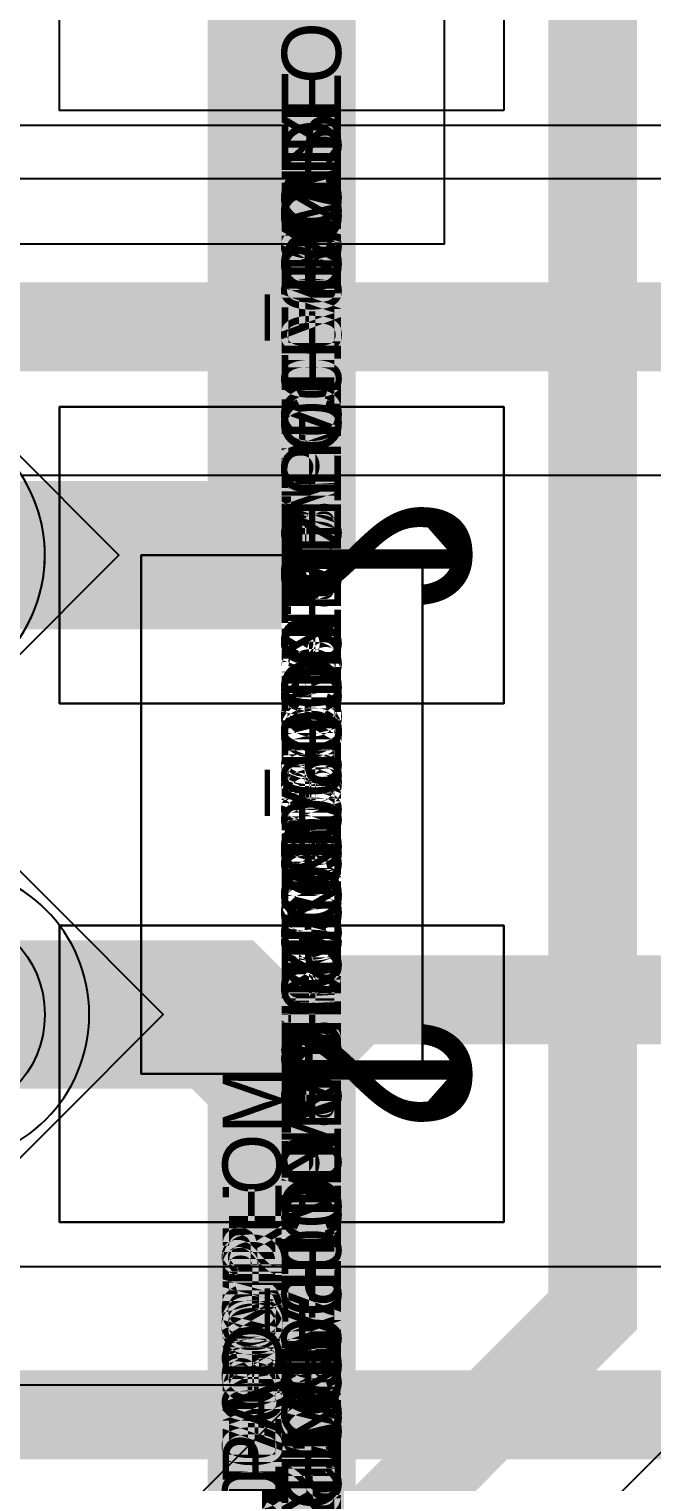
# Model space of a CAD drawing. Extents: x 0 to 323, y 0 to 320.
# Drawn here: x 61.159 to 63.263, y 174.779 to 179.68 of the extents above; entities that cross this region are included whole.
import ezdxf
from ezdxf.enums import TextEntityAlignment as Align

# ---------------------------------------------------------------- set-up
doc = ezdxf.new("R2010")
doc.units = 0
doc.header["$MEASUREMENT"] = 0
doc.layers.get('0').update_dxf_attribs({"linetype": 'CONTINUOUS'})
for name, color, linetype in [('CDN_FIGURES', 7, 'CONTINUOUS'), ('ETCH_BOTTOM', 7, 'CONTINUOUS'), ('ETCH_GND', 3, 'CONTINUOUS'), ('ETCH_INT1', 4, 'CONTINUOUS'), ('ETCH_INT2', 5, 'CONTINUOUS'), ('ETCH_PWR', 6, 'CONTINUOUS'), ('ETCH_TOP', 2, 'CONTINUOUS'), ('MANUFACTURING_NCLEGEND-1-6', 8, 'CONTINUOUS'), ('PACKAGE_GEOMETRY_ASSEMBLY_TOP', 11, 'CONTINUOUS'), ('PACKAGE_GEOMETRY_PIN_NUMBER', 9, 'CONTINUOUS')]:
    doc.layers.add(name, color=color, linetype=linetype)

# ---------------------------------------------------------------- blocks, each defined once
blk = doc.blocks.new('FIGURE_DIAMOND')
at = {"layer": 'CDN_FIGURES'}
blk.add_lwpolyline([(-0.5, 0), (0, 0.5), (0.5, 0), (0, -0.5)], close=True, dxfattribs=at)
blk = doc.blocks.new('VIA0700X0300')
at = {"layer": 'ETCH_BOTTOM'}
blk.add_circle((0, 0), 0.35, dxfattribs=at)
at = {"layer": 'ETCH_GND'}
blk.add_circle((0, 0), 0.35, dxfattribs=at)
at = {"layer": 'ETCH_INT1'}
blk.add_circle((0, 0), 0.35, dxfattribs=at)
at = {"layer": 'ETCH_INT2'}
blk.add_circle((0, 0), 0.35, dxfattribs=at)
at = {"layer": 'ETCH_PWR'}
blk.add_circle((0, 0), 0.35, dxfattribs=at)
at = {"layer": 'ETCH_TOP'}
blk.add_circle((0, 0), 0.35, dxfattribs=at)
for tag in ['CDN_TYPE', 'PIN']:
    blk.add_attdef(tag, (0, 0), '', height=0.2)
at = {"flags": 2}
for tag in ['PSTKNAME', 'BBV']:
    blk.add_attdef(tag, (0, 0), '', height=0.2, dxfattribs=at)
blk = doc.blocks.new('PAD_INFO')
for tag in ['SHAPE_TYPE', 'PAD_HEIGHT', 'PAD_LAYER', 'PAD_TYPE', 'PAD_WIDTH']:
    blk.add_attdef(tag, (0, 0), '', height=0.2)
at = {"flags": 2}
blk.add_attdef('CDN_TYPE', (0, 0), '', height=0.2, dxfattribs=at)
blk = doc.blocks.new('DRILL_INFO')
at = {"flags": 2}
blk.add_attdef('CDN_TYPE', (0, 0), '', height=0.2, dxfattribs=at)
for tag in ['FSHAPE', 'FCHAR', 'DRILL_HEIGHT', 'DIAMETER', 'PLATED', 'DRILL_WIDTH']:
    blk.add_attdef(tag, (0, 0), '', height=0.2)
blk = doc.blocks.new('RC1000X1500TS')
at = {"layer": 'ETCH_TOP'}
blk.add_lwpolyline([(-0.5, -0.75), (-0.5, 0.75), (0.5, 0.75), (0.5, -0.75)], close=True, dxfattribs=at)
ref = blk.add_blockref('PAD_INFO', (0, 0))
ref.add_attrib('PAD_LAYER', 'ETCH_TOP', (0, 0), dxfattribs={"height": 0.2})
ref.add_attrib('SHAPE_TYPE', 'NULL', (0, 0), dxfattribs={"height": 0.2})
ref.add_attrib('PAD_TYPE', 'ANTIPAD', (0, 0), dxfattribs={"height": 0.2})
ref.add_attrib('PAD_WIDTH', '0.000000', (0, 0), dxfattribs={"height": 0.2})
ref.add_attrib('PAD_HEIGHT', '0.000000', (0, 0), dxfattribs={"height": 0.2})
ref = blk.add_blockref('PAD_INFO', (0, 0))
ref.add_attrib('PAD_LAYER', 'ETCH_GND', (0, 0), dxfattribs={"height": 0.2})
ref.add_attrib('SHAPE_TYPE', 'NULL', (0, 0), dxfattribs={"height": 0.2})
ref.add_attrib('PAD_TYPE', 'ANTIPAD', (0, 0), dxfattribs={"height": 0.2})
ref.add_attrib('PAD_WIDTH', '0.000000', (0, 0), dxfattribs={"height": 0.2})
ref.add_attrib('PAD_HEIGHT', '0.000000', (0, 0), dxfattribs={"height": 0.2})
ref = blk.add_blockref('PAD_INFO', (0, 0))
ref.add_attrib('PAD_LAYER', 'ETCH_INT1', (0, 0), dxfattribs={"height": 0.2})
ref.add_attrib('SHAPE_TYPE', 'NULL', (0, 0), dxfattribs={"height": 0.2})
ref.add_attrib('PAD_TYPE', 'ANTIPAD', (0, 0), dxfattribs={"height": 0.2})
ref.add_attrib('PAD_WIDTH', '0.000000', (0, 0), dxfattribs={"height": 0.2})
ref.add_attrib('PAD_HEIGHT', '0.000000', (0, 0), dxfattribs={"height": 0.2})
ref = blk.add_blockref('PAD_INFO', (0, 0))
ref.add_attrib('PAD_LAYER', 'ETCH_INT2', (0, 0), dxfattribs={"height": 0.2})
ref.add_attrib('SHAPE_TYPE', 'NULL', (0, 0), dxfattribs={"height": 0.2})
ref.add_attrib('PAD_TYPE', 'ANTIPAD', (0, 0), dxfattribs={"height": 0.2})
ref.add_attrib('PAD_WIDTH', '0.000000', (0, 0), dxfattribs={"height": 0.2})
ref.add_attrib('PAD_HEIGHT', '0.000000', (0, 0), dxfattribs={"height": 0.2})
ref = blk.add_blockref('PAD_INFO', (0, 0))
ref.add_attrib('PAD_LAYER', 'ETCH_PWR', (0, 0), dxfattribs={"height": 0.2})
ref.add_attrib('SHAPE_TYPE', 'NULL', (0, 0), dxfattribs={"height": 0.2})
ref.add_attrib('PAD_TYPE', 'ANTIPAD', (0, 0), dxfattribs={"height": 0.2})
ref.add_attrib('PAD_WIDTH', '0.000000', (0, 0), dxfattribs={"height": 0.2})
ref.add_attrib('PAD_HEIGHT', '0.000000', (0, 0), dxfattribs={"height": 0.2})
ref = blk.add_blockref('PAD_INFO', (0, 0))
ref.add_attrib('PAD_LAYER', 'ETCH_BOTTOM', (0, 0), dxfattribs={"height": 0.2})
ref.add_attrib('SHAPE_TYPE', 'NULL', (0, 0), dxfattribs={"height": 0.2})
ref.add_attrib('PAD_TYPE', 'ANTIPAD', (0, 0), dxfattribs={"height": 0.2})
ref.add_attrib('PAD_WIDTH', '0.000000', (0, 0), dxfattribs={"height": 0.2})
ref.add_attrib('PAD_HEIGHT', '0.000000', (0, 0), dxfattribs={"height": 0.2})
ref = blk.add_blockref('PAD_INFO', (0, 0))
ref.add_attrib('PAD_LAYER', 'ETCH_TOP', (0, 0), dxfattribs={"height": 0.2})
ref.add_attrib('SHAPE_TYPE', 'NULL', (0, 0), dxfattribs={"height": 0.2})
ref.add_attrib('PAD_TYPE', 'THERMAL', (0, 0), dxfattribs={"height": 0.2})
ref.add_attrib('PAD_WIDTH', '0.000000', (0, 0), dxfattribs={"height": 0.2})
ref.add_attrib('PAD_HEIGHT', '0.000000', (0, 0), dxfattribs={"height": 0.2})
ref = blk.add_blockref('PAD_INFO', (0, 0))
ref.add_attrib('PAD_LAYER', 'ETCH_GND', (0, 0), dxfattribs={"height": 0.2})
ref.add_attrib('SHAPE_TYPE', 'NULL', (0, 0), dxfattribs={"height": 0.2})
ref.add_attrib('PAD_TYPE', 'THERMAL', (0, 0), dxfattribs={"height": 0.2})
ref.add_attrib('PAD_WIDTH', '0.000000', (0, 0), dxfattribs={"height": 0.2})
ref.add_attrib('PAD_HEIGHT', '0.000000', (0, 0), dxfattribs={"height": 0.2})
ref = blk.add_blockref('PAD_INFO', (0, 0))
ref.add_attrib('PAD_LAYER', 'ETCH_INT1', (0, 0), dxfattribs={"height": 0.2})
ref.add_attrib('SHAPE_TYPE', 'NULL', (0, 0), dxfattribs={"height": 0.2})
ref.add_attrib('PAD_TYPE', 'THERMAL', (0, 0), dxfattribs={"height": 0.2})
ref.add_attrib('PAD_WIDTH', '0.000000', (0, 0), dxfattribs={"height": 0.2})
ref.add_attrib('PAD_HEIGHT', '0.000000', (0, 0), dxfattribs={"height": 0.2})
ref = blk.add_blockref('PAD_INFO', (0, 0))
ref.add_attrib('PAD_LAYER', 'ETCH_INT2', (0, 0), dxfattribs={"height": 0.2})
ref.add_attrib('SHAPE_TYPE', 'NULL', (0, 0), dxfattribs={"height": 0.2})
ref.add_attrib('PAD_TYPE', 'THERMAL', (0, 0), dxfattribs={"height": 0.2})
ref.add_attrib('PAD_WIDTH', '0.000000', (0, 0), dxfattribs={"height": 0.2})
ref.add_attrib('PAD_HEIGHT', '0.000000', (0, 0), dxfattribs={"height": 0.2})
ref = blk.add_blockref('PAD_INFO', (0, 0))
ref.add_attrib('PAD_LAYER', 'ETCH_PWR', (0, 0), dxfattribs={"height": 0.2})
ref.add_attrib('SHAPE_TYPE', 'NULL', (0, 0), dxfattribs={"height": 0.2})
ref.add_attrib('PAD_TYPE', 'THERMAL', (0, 0), dxfattribs={"height": 0.2})
ref.add_attrib('PAD_WIDTH', '0.000000', (0, 0), dxfattribs={"height": 0.2})
ref.add_attrib('PAD_HEIGHT', '0.000000', (0, 0), dxfattribs={"height": 0.2})
ref = blk.add_blockref('PAD_INFO', (0, 0))
ref.add_attrib('PAD_LAYER', 'ETCH_BOTTOM', (0, 0), dxfattribs={"height": 0.2})
ref.add_attrib('SHAPE_TYPE', 'NULL', (0, 0), dxfattribs={"height": 0.2})
ref.add_attrib('PAD_TYPE', 'THERMAL', (0, 0), dxfattribs={"height": 0.2})
ref.add_attrib('PAD_WIDTH', '0.000000', (0, 0), dxfattribs={"height": 0.2})
ref.add_attrib('PAD_HEIGHT', '0.000000', (0, 0), dxfattribs={"height": 0.2})
ref = blk.add_blockref('PAD_INFO', (0, 0))
ref.add_attrib('PAD_LAYER', 'ETCH_GND', (0, 0), dxfattribs={"height": 0.2})
ref.add_attrib('SHAPE_TYPE', 'NULL', (0, 0), dxfattribs={"height": 0.2})
ref.add_attrib('PAD_TYPE', 'REGULAR', (0, 0), dxfattribs={"height": 0.2})
ref.add_attrib('PAD_WIDTH', '0.000000', (0, 0), dxfattribs={"height": 0.2})
ref.add_attrib('PAD_HEIGHT', '0.000000', (0, 0), dxfattribs={"height": 0.2})
ref = blk.add_blockref('PAD_INFO', (0, 0))
ref.add_attrib('PAD_LAYER', 'ETCH_INT1', (0, 0), dxfattribs={"height": 0.2})
ref.add_attrib('SHAPE_TYPE', 'NULL', (0, 0), dxfattribs={"height": 0.2})
ref.add_attrib('PAD_TYPE', 'REGULAR', (0, 0), dxfattribs={"height": 0.2})
ref.add_attrib('PAD_WIDTH', '0.000000', (0, 0), dxfattribs={"height": 0.2})
ref.add_attrib('PAD_HEIGHT', '0.000000', (0, 0), dxfattribs={"height": 0.2})
ref = blk.add_blockref('PAD_INFO', (0, 0))
ref.add_attrib('PAD_LAYER', 'ETCH_INT2', (0, 0), dxfattribs={"height": 0.2})
ref.add_attrib('SHAPE_TYPE', 'NULL', (0, 0), dxfattribs={"height": 0.2})
ref.add_attrib('PAD_TYPE', 'REGULAR', (0, 0), dxfattribs={"height": 0.2})
ref.add_attrib('PAD_WIDTH', '0.000000', (0, 0), dxfattribs={"height": 0.2})
ref.add_attrib('PAD_HEIGHT', '0.000000', (0, 0), dxfattribs={"height": 0.2})
ref = blk.add_blockref('PAD_INFO', (0, 0))
ref.add_attrib('PAD_LAYER', 'ETCH_PWR', (0, 0), dxfattribs={"height": 0.2})
ref.add_attrib('SHAPE_TYPE', 'NULL', (0, 0), dxfattribs={"height": 0.2})
ref.add_attrib('PAD_TYPE', 'REGULAR', (0, 0), dxfattribs={"height": 0.2})
ref.add_attrib('PAD_WIDTH', '0.000000', (0, 0), dxfattribs={"height": 0.2})
ref.add_attrib('PAD_HEIGHT', '0.000000', (0, 0), dxfattribs={"height": 0.2})
ref = blk.add_blockref('PAD_INFO', (0, 0))
ref.add_attrib('PAD_LAYER', 'ETCH_BOTTOM', (0, 0), dxfattribs={"height": 0.2})
ref.add_attrib('SHAPE_TYPE', 'NULL', (0, 0), dxfattribs={"height": 0.2})
ref.add_attrib('PAD_TYPE', 'REGULAR', (0, 0), dxfattribs={"height": 0.2})
ref.add_attrib('PAD_WIDTH', '0.000000', (0, 0), dxfattribs={"height": 0.2})
ref.add_attrib('PAD_HEIGHT', '0.000000', (0, 0), dxfattribs={"height": 0.2})
ref = blk.add_blockref('DRILL_INFO', (0, 0))
ref.add_attrib('DIAMETER', '0.000000', (0, 0), dxfattribs={"height": 0.2})
ref.add_attrib('PLATED', 'PLATED', (0, 0), dxfattribs={"height": 0.2})
ref.add_attrib('FSHAPE', 'NULL', (0, 0), dxfattribs={"height": 0.2})
ref.add_attrib('DRILL_WIDTH', '0.000000', (0, 0), dxfattribs={"height": 0.2})
ref.add_attrib('DRILL_HEIGHT', '0.000000', (0, 0), dxfattribs={"height": 0.2})
ref = blk.add_blockref('PAD_INFO', (0, 0))
ref.add_attrib('PAD_LAYER', 'ETCH_TOP', (0, 0), dxfattribs={"height": 0.2})
ref.add_attrib('SHAPE_TYPE', 'RECTANGLE', (0, 0), dxfattribs={"height": 0.2})
ref.add_attrib('PAD_TYPE', 'REGULAR', (0, 0), dxfattribs={"height": 0.2})
ref.add_attrib('PAD_WIDTH', '1.000000', (0, 0), dxfattribs={"height": 0.2})
ref.add_attrib('PAD_HEIGHT', '1.500000', (0, 0), dxfattribs={"height": 0.2})
for tag in ['CDN_TYPE', 'PIN']:
    blk.add_attdef(tag, (0, 0), '', height=0.2)
at = {"flags": 2}
for tag in ['PSTKNAME', 'BBV']:
    blk.add_attdef(tag, (0, 0), '', height=0.2, dxfattribs=at)
blk = doc.blocks.new('F56')
at = {"layer": 'PACKAGE_GEOMETRY_ASSEMBLY_TOP'}
blk.add_lwpolyline([(0, -0.475), (1.75, -0.475), (1.75, 0.475), (0, 0.475)], close=True, dxfattribs=at)
at = {"layer": 'ETCH_TOP'}
ref = blk.add_blockref('RC1000X1500TS', (0, 0), dxfattribs=at)
ref.add_attrib('CDN_TYPE', 'PIN', (0, 0), dxfattribs={"height": 0.2})
ref.add_attrib('PIN', '1', (0, 0), dxfattribs={"height": 0.2})
ref = blk.add_blockref('RC1000X1500TS', (1.75, 0), dxfattribs=at)
ref.add_attrib('CDN_TYPE', 'PIN', (0, 0), dxfattribs={"height": 0.2})
ref.add_attrib('PIN', '2', (0, 0), dxfattribs={"height": 0.2})
at = {"flags": 2}
for tag in ['SYMBOL_TYPE', 'CDN_TYPE', 'REFDES']:
    blk.add_attdef(tag, (0, 0), '', height=0.2, dxfattribs=at)

msp = doc.modelspace()

# ---------------------------------------------------------------- linework, layer by layer
at = {"layer": 'ETCH_BOTTOM'}
for points, format in [([(59.1195, 203.6124, 0.3, 0.3, 0), (59.1195, 201.2486, 0.3, 0.3, 0), (63.0626, 197.3055, 0.3, 0.3, 0), (63.0626, 175.3555, 0.3, 0.3, 0), (59.4626, 171.7555, 0.3, 0.3, 0)], "xyseb"), ([(63.5627, 197.5126), (63.5627, 181.0875, -0.251232), (64.0626, 181.3556), (64.1626, 181.3556, -0.182659), (64.5595, 181.2056), (67.0383, 181.2056, -1.100396), (67.8127, 180.4312), (67.8127, 178.6054), (63.9625, 178.6054), (63.9625, 180.1069), (63.8881, 180.1813, -0.174107), (63.5627, 180.4235), (63.5627, 175.1484), (60.1698, 171.7555)], "xyb"), ([(55.1125, 180.2056), (57.7127, 180.2056), (57.7127, 179.2056), (58.2939, 179.2056, -0.287925), (58.6995, 179.6984, -5.256326), (59.1034, 179.6895, -0.276117), (59.4843, 179.2056), (60.2127, 179.2056), (60.2127, 178.2375, -0.251187), (60.7125, 178.5056), (60.7125, 178.9556), (62.5625, 178.9556), (62.5625, 197.0984)], "xyb"), ([(62.0126, 177.9055, 0.5, 0.5, 0), (60.7126, 177.9055, 0.5, 0.5, 0)], "xyseb"), ([(60.8626, 176.3555, 0.5, 0.5, 0), (61.8126, 176.3555, 0.5, 0.5, 0), (62.0126, 176.1555, 0.5, 0.5, 0)], "xyseb"), ([(54.5125, 174.5556), (58.3627, 174.5556), (58.3627, 173.8556), (58.5126, 173.8556, -1), (58.5126, 172.6554), (58.3627, 172.6554), (58.3627, 172.2556), (59.2555, 172.2556), (62.1053, 175.1054), (60.7125, 175.1054), (60.7125, 175.7745, -0.029881), (60.6443, 175.7965, -0.85249), (59.6516, 175.3554), (57.6125, 175.3554), (57.6125, 176.2577, -0.131082), (57.3463, 176.3554), (55.6095, 176.3554, -0.45476)], "xyb")]:
    msp.add_lwpolyline(points, format=format, dxfattribs=at)
at = {"layer": 'ETCH_GND'}
for points in [[(61.2127, 177.9055, 1), (60.2125, 177.9055, 1)], [(61.3627, 176.3555, 1), (60.3625, 176.3555, 1)]]:
    msp.add_lwpolyline(points, format="xyb", close=True, dxfattribs=at)
at = {"layer": 'ETCH_INT1'}
for points, format in [([(89.3555, 180.6056), (85.2102, 180.6056, 2.56785), (84.7053, 180.1555), (84.4555, 179.9056), (80.8458, 179.9056, 1.320393), (79.9127, 180.1427), (79.4497, 180.6056), (77.0555, 180.6056), (75.8125, 179.3626), (75.8125, 179.2626), (75.5055, 178.9556), (72.2218, 178.9556), (71.9795, 178.7133, 0.666111), (71.0599, 178.6347), (70.489, 179.2056), (69.5362, 179.2056), (69.5062, 179.1756), (59.1478, 179.1756), (58.9513, 178.9791), (58.8269, 178.9791), (58.6304, 179.1756), (57.1255, 179.1756), (56.3405, 178.3906)], "xyb"), ([(75.7126, 178.4555, 0.3, 0.3, 0), (72.4289, 178.4555, 0.3, 0.3, 0), (71.8054, 177.832, 0.3, 0.3, 0), (71.1554, 177.832, 0.3, 0.3, 0), (70.2819, 178.7055, 0.3, 0.3, 0), (69.7433, 178.7055, 0.3, 0.3, 0), (69.7133, 178.6755, 0.3, 0.3, 0), (59.3549, 178.6755, 0.3, 0.3, 0), (59.1584, 178.479, 0.3, 0.3, 0), (58.6198, 178.479, 0.3, 0.3, 0), (58.4233, 178.6755, 0.3, 0.3, 0), (57.3326, 178.6755, 0.3, 0.3, 0), (56.5776, 177.9205, 0.3, 0.3, 0), (56.5776, 177.8905, 0.3, 0.3, 0)], "xyseb"), ([(56.3705, 177.3904), (57.309, 176.4519, 1), (58.0162, 177.1591), (57.2698, 177.9055), (57.5397, 178.1754), (58.2162, 178.1754), (58.4127, 177.9789), (59.3655, 177.9789), (59.562, 178.1754), (60.2916, 178.1754, 1.828948), (61.1336, 178.1754), (69.5271, 178.1754, 0.887244), (70.456, 177.8242), (70.9483, 177.3319), (72.0125, 177.3319), (72.636, 177.9554), (75.5055, 177.9554)], "xyb")]:
    msp.add_lwpolyline(points, format=format, dxfattribs=at)
msp.add_lwpolyline([(61.3627, 176.3555, 1), (60.3625, 176.3555, 1)], format="xyb", close=True, dxfattribs=at)
at = {"layer": 'ETCH_INT2'}
for points, format in [([(143.3126, 210.5862, 0.3, 0.3, 0), (127.4319, 194.7055, 0.3, 0.3, 0), (127.3126, 194.7055, 0.3, 0.3, 0), (124.8626, 192.2555, 0.3, 0.3, 0), (124.8626, 186.6055, 0.3, 0.3, 0), (119.0846, 180.8275, 0.3, 0.3, 0), (119.0846, 180.7082, 0.3, 0.3, 0), (114.2269, 175.8505, 0.3, 0.3, 0), (105.8483, 175.8505, 0.3, 0.3, 0), (105.6033, 175.6055, 0.3, 0.3, 0), (85.7819, 175.6055, 0.3, 0.3, 0), (85.5819, 175.8055, 0.3, 0.3, 0), (78.9933, 175.8055, 0.3, 0.3, 0), (78.5933, 175.4055, 0.3, 0.3, 0), (70.0433, 175.4055, 0.3, 0.3, 0), (69.6433, 175.0055, 0.3, 0.3, 0), (53.5819, 175.0055, 0.3, 0.3, 0), (52.9819, 175.6055, 0.3, 0.3, 0), (48.3433, 175.6055, 0.3, 0.3, 0), (47.9433, 175.2055, 0.3, 0.3, 0), (22.3626, 175.2055, 0.3, 0.3, 0), (19.7426, 177.8255, 0.3, 0.3, 0), (16.0126, 177.8255, 0.3, 0.3, 0)], "xyseb"), ([(88.1022, 179.4554), (81.2824, 179.4554), (80.8407, 179.897, -0.564335), (79.9845, 179.897), (79.4428, 179.3554), (78.171, 179.3554, -1.52703), (77.2542, 179.3554), (70.739, 179.3554), (70.639, 179.2554), (69.6862, 179.2554), (69.5862, 179.3554), (59.9324, 179.3554), (59.3407, 179.947, -0.564335), (58.4845, 179.947), (58.0228, 179.4854), (50.819, 179.4854)], "xyb"), ([(53.789, 175.5056), (59.6355, 175.5056, -1.362386), (60.5897, 175.5056), (69.4362, 175.5056), (69.8362, 175.9056), (77.4623, 175.9056, -2.997003), (78.0629, 175.9056), (78.3862, 175.9056), (78.7862, 176.3056), (85.789, 176.3056)], "xyb")]:
    msp.add_lwpolyline(points, format=format, dxfattribs=at)
for points in [[(61.2127, 177.9055, 1), (60.2125, 177.9055, 1)], [(61.3627, 176.3555, 1), (60.3625, 176.3555, 1)]]:
    msp.add_lwpolyline(points, format="xyb", close=True, dxfattribs=at)
at = {"layer": 'ETCH_PWR'}
for points in [[(61.2127, 177.9055, 1), (60.2125, 177.9055, 1)], [(61.3627, 176.3555, 1), (60.3625, 176.3555, 1)]]:
    msp.add_lwpolyline(points, format="xyb", close=True, dxfattribs=at)
at = {"layer": 'ETCH_TOP'}
for points in [[(62.0126, 179.9055, 0.5, 0.5, 0), (62.0126, 177.9055, 0.5, 0.5, 0)], [(60.7126, 177.9055, 0.5, 0.5, 0), (62.0126, 177.9055, 0.5, 0.5, 0)], [(62.0126, 176.1555, 0.5, 0.5, 0), (61.8126, 176.3555, 0.5, 0.5, 0), (60.8626, 176.3555, 0.5, 0.5, 0)], [(62.0126, 176.1555, 0.3, 0.3, 0), (62.2626, 176.4055, 0.3, 0.3, 0), (64.5126, 176.4055, 0.3, 0.3, 0), (64.7126, 176.2055, 0.3, 0.3, 0), (64.7126, 175.1055, 0.3, 0.3, 0)], [(62.0126, 174.1555, 0.5, 0.5, 0), (62.0126, 176.1555, 0.5, 0.5, 0)]]:
    msp.add_lwpolyline(points, format="xyseb", dxfattribs=at)

# ---------------------------------------------------------------- block references
for p, rotation in [((62.0126, 179.9055), 90), ((62.0126, 177.9055), 270), ((62.0126, 172.4055), 90)]:
    msp.add_blockref('F56', p, dxfattribs=dict(rotation=rotation))
at = {"xscale": -1, "rotation": 270}
msp.add_blockref('F56', (62.0126, 176.1555), dxfattribs=at)
at = {"layer": 'ETCH_TOP', "rotation": 180}
msp.add_blockref('VIA0700X0300', (60.8626, 176.3555), dxfattribs=at)
at = {"layer": 'MANUFACTURING_NCLEGEND-1-6', "xscale": 1.5, "yscale": 1.5}
for p in [(60.7126, 177.9055), (60.8626, 176.3555)]:
    msp.add_blockref('FIGURE_DIAMOND', p, dxfattribs=at)

# ---------------------------------------------------------------- texts
at = {"layer": 'PACKAGE_GEOMETRY_PIN_NUMBER', "text_generation_flag": 2, "width": 0.88}
for s, p in [('2', (62.0126, 177.9055)), ('1', (62.0126, 176.1555))]:
    msp.add_text(s, height=0.635, rotation=270, dxfattribs=at).set_placement(p, align=Align.CENTER)
at = {"layer": 'PACKAGE_GEOMETRY_PIN_NUMBER', "width": 0.88}
for s, p in [('1', (62.0126, 177.9055)), ('2', (62.0126, 176.1555))]:
    msp.add_text(s, height=0.635, rotation=270, dxfattribs=at).set_placement(p, align=Align.CENTER)

doc.saveas('drawing.dxf')
